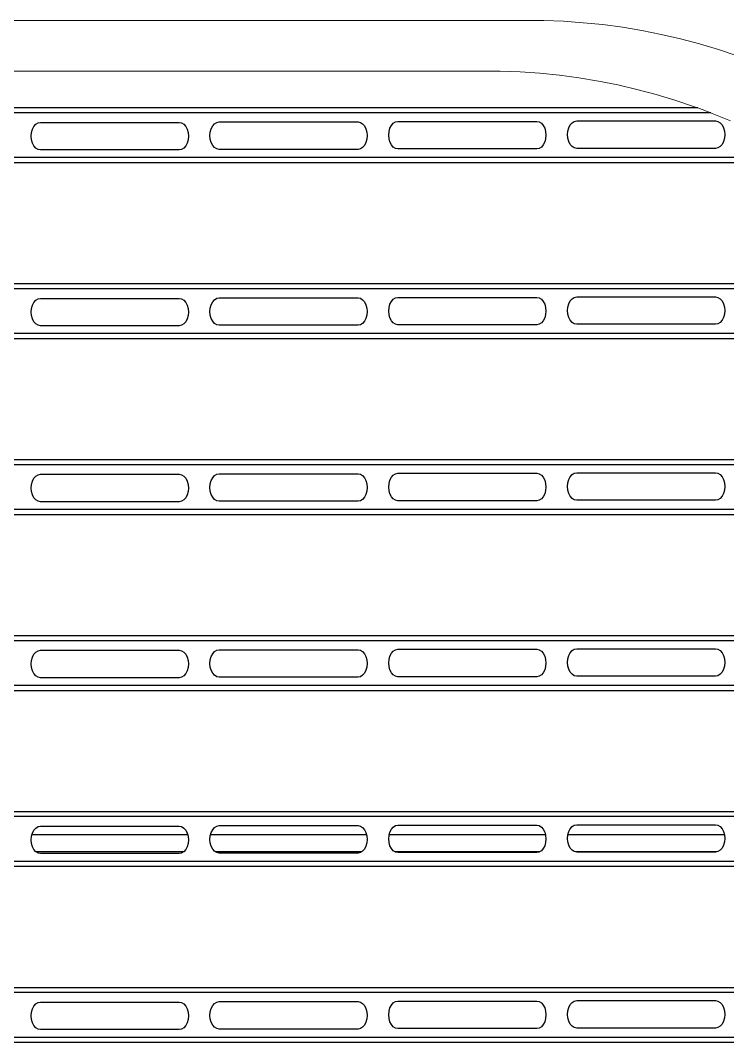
# Model space of a CAD drawing. Header units: inches. Extents: x 236662 to 497023, y -248575 to 81795.
# Drawn here: x 286641.3 to 286867, y -238149.4 to -237822.9 of the extents above; entities that cross this region are included whole.
import ezdxf

# ---------------------------------------------------------------- set-up
doc = ezdxf.new("R2010")
doc.units = ezdxf.units.IN
doc.header["$LTSCALE"] = 10
doc.header["$MEASUREMENT"] = 0
doc.layers.add('04. HP_CUA', color=153, linetype='Continuous')
doc.layers.add('06. HP_THAY 1', color=134, linetype='Continuous', lineweight=15)

msp = doc.modelspace()

# ---------------------------------------------------------------- linework, layer by layer
at = {"layer": '04. HP_CUA'}
for p, q in [((286857.49, -237850.88), (286452.06, -237850.88)), ((286861.67, -237852.43), (284637, -237852.43)), ((286644.79, -237858.73), (286645.08, -237857.67)), ((286645.08, -237857.67), (286645.55, -237856.77)), ((286645.55, -237856.77), (286646.15, -237856.07)), ((286646.15, -237856.07), (286646.86, -237855.63)), ((286646.86, -237855.63), (286647.62, -237855.48)), ((286647.62, -237855.48), (286691.96, -237855.48)), ((286691.96, -237855.48), (286692.72, -237855.63)), ((286692.72, -237855.63), (286693.43, -237856.07)), ((286693.43, -237856.07), (286694.03, -237856.77)), ((286694.03, -237856.77), (286694.5, -237857.67)), ((286694.5, -237857.67), (286694.79, -237858.73)), ((286701.87, -237858.57), (286702.16, -237857.52)), ((286702.16, -237857.52), (286702.63, -237856.61)), ((286702.63, -237856.61), (286703.23, -237855.91)), ((286703.23, -237855.91), (286703.94, -237855.47)), ((286703.94, -237855.47), (286704.7, -237855.32)), ((286704.7, -237855.32), (286749.04, -237855.32)), ((286749.04, -237855.32), (286749.8, -237855.47)), ((286749.8, -237855.47), (286750.5, -237855.91)), ((286750.5, -237855.91), (286751.11, -237856.61)), ((286751.11, -237856.61), (286751.58, -237857.52)), ((286751.58, -237857.52), (286751.87, -237858.57)), ((286758.94, -237858.41), (286759.24, -237857.36)), ((286759.24, -237857.36), (286759.7, -237856.45)), ((286759.7, -237856.45), (286760.31, -237855.75)), ((286760.31, -237855.75), (286761.02, -237855.31)), ((286761.02, -237855.31), (286761.78, -237855.16)), ((286761.78, -237855.16), (286806.12, -237855.16)), ((286806.12, -237855.16), (286806.88, -237855.31)), ((286806.88, -237855.31), (286807.58, -237855.75)), ((286807.58, -237855.75), (286808.19, -237856.45)), ((286808.19, -237856.45), (286808.66, -237857.36)), ((286808.66, -237857.36), (286808.95, -237858.41)), ((286816.02, -237858.25), (286816.32, -237857.2)), ((286816.32, -237857.2), (286816.78, -237856.29)), ((286816.78, -237856.29), (286817.39, -237855.59)), ((286817.39, -237855.59), (286818.1, -237855.16)), ((286818.1, -237855.16), (286818.86, -237855.01)), ((286818.86, -237855.01), (286863.19, -237855.01)), ((286863.19, -237855.01), (286863.95, -237855.16)), ((286863.95, -237855.16), (286864.66, -237855.59)), ((286864.66, -237855.59), (286865.27, -237856.29)), ((286865.27, -237856.29), (286865.74, -237857.2)), ((286865.74, -237857.2), (286866.03, -237858.25)), ((286644.69, -237859.87), (286644.79, -237858.73)), ((286644.79, -237861), (286644.69, -237859.87)), ((286645.08, -237862.06), (286644.79, -237861)), ((286694.79, -237861), (286694.5, -237862.06)), ((286694.79, -237858.73), (286694.89, -237859.87)), ((286694.89, -237859.87), (286694.79, -237861)), ((286701.77, -237859.71), (286701.87, -237858.57)), ((286701.87, -237860.84), (286701.77, -237859.71)), ((286702.16, -237861.9), (286701.87, -237860.84)), ((286751.87, -237860.84), (286751.58, -237861.9)), ((286751.87, -237858.57), (286751.97, -237859.71)), ((286751.97, -237859.71), (286751.87, -237860.84)), ((286758.84, -237859.55), (286758.94, -237858.41)), ((286758.94, -237860.68), (286758.84, -237859.55)), ((286759.24, -237861.74), (286758.94, -237860.68)), ((286808.95, -237860.68), (286808.66, -237861.74)), ((286808.95, -237858.41), (286809.05, -237859.55)), ((286809.05, -237859.55), (286808.95, -237860.68)), ((286815.92, -237859.39), (286816.02, -237858.25)), ((286816.02, -237860.52), (286815.92, -237859.39)), ((286816.32, -237861.58), (286816.02, -237860.52)), ((286866.03, -237860.52), (286865.74, -237861.58)), ((286866.03, -237858.25), (286866.13, -237859.39)), ((286866.13, -237859.39), (286866.03, -237860.52)), ((286645.55, -237862.96), (286645.08, -237862.06)), ((286646.15, -237863.66), (286645.55, -237862.96)), ((286646.86, -237864.1), (286646.15, -237863.66)), ((286647.62, -237864.25), (286646.86, -237864.1)), ((286691.96, -237864.25), (286647.62, -237864.25)), ((286692.72, -237864.1), (286691.96, -237864.25)), ((286693.43, -237863.66), (286692.72, -237864.1)), ((286694.03, -237862.96), (286693.43, -237863.66)), ((286694.5, -237862.06), (286694.03, -237862.96)), ((286702.63, -237862.81), (286702.16, -237861.9)), ((286703.23, -237863.5), (286702.63, -237862.81)), ((286703.94, -237863.94), (286703.23, -237863.5)), ((286704.7, -237864.09), (286703.94, -237863.94)), ((286749.04, -237864.09), (286704.7, -237864.09)), ((286749.8, -237863.94), (286749.04, -237864.09)), ((286750.5, -237863.5), (286749.8, -237863.94)), ((286751.11, -237862.81), (286750.5, -237863.5)), ((286751.58, -237861.9), (286751.11, -237862.81)), ((286759.7, -237862.65), (286759.24, -237861.74)), ((286760.31, -237863.34), (286759.7, -237862.65)), ((286761.02, -237863.78), (286760.31, -237863.34)), ((286761.78, -237863.93), (286761.02, -237863.78)), ((286806.12, -237863.93), (286761.78, -237863.93)), ((286806.88, -237863.78), (286806.12, -237863.93)), ((286807.58, -237863.34), (286806.88, -237863.78)), ((286808.19, -237862.65), (286807.58, -237863.34)), ((286808.66, -237861.74), (286808.19, -237862.65)), ((286816.78, -237862.49), (286816.32, -237861.58)), ((286817.39, -237863.18), (286816.78, -237862.49)), ((286818.1, -237863.62), (286817.39, -237863.18)), ((286818.86, -237863.77), (286818.1, -237863.62)), ((286863.19, -237863.77), (286818.86, -237863.77)), ((286863.95, -237863.62), (286863.19, -237863.77)), ((286864.66, -237863.18), (286863.95, -237863.62)), ((286865.27, -237862.49), (286864.66, -237863.18)), ((286865.74, -237861.58), (286865.27, -237862.49)), ((286891.12, -237866.74), (286452.06, -237866.74)), ((286893.81, -237868.38), (286452.06, -237868.4)), ((286940.84, -237908.62), (284557.83, -237908.62)), ((286939.52, -237907.07), (286452.06, -237907.07)), ((286645.08, -237913.86), (286645.55, -237912.96)), ((286645.55, -237912.96), (286646.15, -237912.26)), ((286646.15, -237912.26), (286646.86, -237911.82)), ((286646.86, -237911.82), (286647.62, -237911.67)), ((286647.62, -237911.67), (286691.96, -237911.67)), ((286691.96, -237911.67), (286692.72, -237911.82)), ((286692.72, -237911.82), (286693.43, -237912.26)), ((286693.43, -237912.26), (286694.03, -237912.96)), ((286694.03, -237912.96), (286694.5, -237913.86)), ((286702.16, -237913.71), (286702.63, -237912.8)), ((286702.63, -237912.8), (286703.23, -237912.1)), ((286703.23, -237912.1), (286703.94, -237911.66)), ((286703.94, -237911.66), (286704.7, -237911.51)), ((286704.7, -237911.51), (286749.04, -237911.51)), ((286749.04, -237911.51), (286749.8, -237911.66)), ((286749.8, -237911.66), (286750.5, -237912.1)), ((286750.5, -237912.1), (286751.11, -237912.8)), ((286751.11, -237912.8), (286751.58, -237913.71)), ((286758.94, -237914.6), (286759.24, -237913.55)), ((286759.24, -237913.55), (286759.7, -237912.64)), ((286759.7, -237912.64), (286760.31, -237911.94)), ((286760.31, -237911.94), (286761.02, -237911.5)), ((286761.02, -237911.5), (286761.78, -237911.35)), ((286761.78, -237911.35), (286806.12, -237911.35)), ((286806.12, -237911.35), (286806.88, -237911.5)), ((286806.88, -237911.5), (286807.58, -237911.94)), ((286807.58, -237911.94), (286808.19, -237912.64)), ((286808.19, -237912.64), (286808.66, -237913.55)), ((286808.66, -237913.55), (286808.95, -237914.6)), ((286816.02, -237914.44), (286816.32, -237913.39)), ((286816.32, -237913.39), (286816.78, -237912.48)), ((286816.78, -237912.48), (286817.39, -237911.78)), ((286817.39, -237911.78), (286818.1, -237911.35)), ((286818.1, -237911.35), (286818.86, -237911.2)), ((286818.86, -237911.2), (286863.19, -237911.2)), ((286863.19, -237911.2), (286863.95, -237911.35)), ((286863.95, -237911.35), (286864.66, -237911.78)), ((286864.66, -237911.78), (286865.27, -237912.48)), ((286865.27, -237912.48), (286865.74, -237913.39)), ((286865.74, -237913.39), (286866.03, -237914.44)), ((286644.69, -237916.06), (286644.79, -237914.92)), ((286644.79, -237917.19), (286644.69, -237916.06)), ((286644.79, -237914.92), (286645.08, -237913.86)), ((286694.5, -237913.86), (286694.79, -237914.92)), ((286694.79, -237914.92), (286694.89, -237916.06)), ((286694.89, -237916.06), (286694.79, -237917.19)), ((286701.77, -237915.9), (286701.87, -237914.76)), ((286701.87, -237917.03), (286701.77, -237915.9)), ((286701.87, -237914.76), (286702.16, -237913.71)), ((286751.58, -237913.71), (286751.87, -237914.76)), ((286751.87, -237914.76), (286751.97, -237915.9)), ((286751.97, -237915.9), (286751.87, -237917.03)), ((286758.84, -237915.74), (286758.94, -237914.6)), ((286758.94, -237916.87), (286758.84, -237915.74)), ((286808.95, -237914.6), (286809.05, -237915.74)), ((286809.05, -237915.74), (286808.95, -237916.87)), ((286815.92, -237915.58), (286816.02, -237914.44)), ((286816.02, -237916.71), (286815.92, -237915.58)), ((286816.32, -237917.77), (286816.02, -237916.71)), ((286866.03, -237916.71), (286865.74, -237917.77)), ((286866.03, -237914.44), (286866.13, -237915.58)), ((286866.13, -237915.58), (286866.03, -237916.71)), ((286645.08, -237918.25), (286644.79, -237917.19)), ((286645.55, -237919.15), (286645.08, -237918.25)), ((286646.15, -237919.85), (286645.55, -237919.15)), ((286646.86, -237920.29), (286646.15, -237919.85)), ((286693.43, -237919.85), (286692.72, -237920.29)), ((286694.03, -237919.15), (286693.43, -237919.85)), ((286694.5, -237918.25), (286694.03, -237919.15)), ((286694.79, -237917.19), (286694.5, -237918.25)), ((286702.16, -237918.09), (286701.87, -237917.03)), ((286702.63, -237919), (286702.16, -237918.09)), ((286703.23, -237919.69), (286702.63, -237919)), ((286703.94, -237920.13), (286703.23, -237919.69)), ((286750.5, -237919.69), (286749.8, -237920.13)), ((286751.11, -237919), (286750.5, -237919.69)), ((286751.58, -237918.09), (286751.11, -237919)), ((286751.87, -237917.03), (286751.58, -237918.09)), ((286759.24, -237917.93), (286758.94, -237916.87)), ((286759.7, -237918.84), (286759.24, -237917.93)), ((286760.31, -237919.53), (286759.7, -237918.84)), ((286761.02, -237919.97), (286760.31, -237919.53)), ((286761.78, -237920.12), (286761.02, -237919.97)), ((286806.88, -237919.97), (286806.12, -237920.12)), ((286807.58, -237919.53), (286806.88, -237919.97)), ((286808.19, -237918.84), (286807.58, -237919.53)), ((286808.66, -237917.93), (286808.19, -237918.84)), ((286808.95, -237916.87), (286808.66, -237917.93)), ((286816.78, -237918.68), (286816.32, -237917.77)), ((286817.39, -237919.37), (286816.78, -237918.68)), ((286818.1, -237919.81), (286817.39, -237919.37)), ((286818.86, -237919.96), (286818.1, -237919.81)), ((286863.19, -237919.96), (286818.86, -237919.96)), ((286863.95, -237919.81), (286863.19, -237919.96)), ((286864.66, -237919.37), (286863.95, -237919.81)), ((286865.27, -237918.68), (286864.66, -237919.37)), ((286865.74, -237917.77), (286865.27, -237918.68)), ((286951.95, -237922.93), (286452.06, -237922.93)), ((286647.62, -237920.44), (286646.86, -237920.29)), ((286691.96, -237920.44), (286647.62, -237920.44)), ((286692.72, -237920.29), (286691.96, -237920.44)), ((286704.7, -237920.28), (286703.94, -237920.13)), ((286749.04, -237920.28), (286704.7, -237920.28)), ((286749.8, -237920.13), (286749.04, -237920.28)), ((286806.12, -237920.12), (286761.78, -237920.12)), ((286953.1, -237924.57), (286452.06, -237924.59)), ((286953.11, -237924.59), (286452.06, -237924.59)), ((286974.53, -237964.81), (284524.14, -237964.81)), ((286973.89, -237963.26), (286452.06, -237963.26)), ((286645.55, -237969.15), (286646.15, -237968.45)), ((286646.15, -237968.45), (286646.86, -237968.01)), ((286646.86, -237968.01), (286647.62, -237967.86)), ((286647.62, -237967.86), (286691.96, -237967.86)), ((286691.96, -237967.86), (286692.72, -237968.01)), ((286692.72, -237968.01), (286693.43, -237968.45)), ((286693.43, -237968.45), (286694.03, -237969.15)), ((286702.16, -237969.9), (286702.63, -237968.99)), ((286702.63, -237968.99), (286703.23, -237968.29)), ((286703.23, -237968.29), (286703.94, -237967.85)), ((286703.94, -237967.85), (286704.7, -237967.7)), ((286704.7, -237967.7), (286749.04, -237967.7)), ((286749.04, -237967.7), (286749.8, -237967.85)), ((286749.8, -237967.85), (286750.5, -237968.29)), ((286750.5, -237968.29), (286751.11, -237968.99)), ((286751.11, -237968.99), (286751.58, -237969.9)), ((286759.24, -237969.74), (286759.7, -237968.83)), ((286759.7, -237968.83), (286760.31, -237968.13)), ((286760.31, -237968.13), (286761.02, -237967.69)), ((286761.02, -237967.69), (286761.78, -237967.54)), ((286761.78, -237967.54), (286806.12, -237967.54)), ((286806.12, -237967.54), (286806.88, -237967.69)), ((286806.88, -237967.69), (286807.58, -237968.13)), ((286807.58, -237968.13), (286808.19, -237968.83)), ((286808.19, -237968.83), (286808.66, -237969.74)), ((286816.32, -237969.58), (286816.78, -237968.67)), ((286816.78, -237968.67), (286817.39, -237967.97)), ((286817.39, -237967.97), (286818.1, -237967.54)), ((286818.1, -237967.54), (286818.86, -237967.39)), ((286818.86, -237967.39), (286863.19, -237967.39)), ((286863.19, -237967.39), (286863.95, -237967.54)), ((286863.95, -237967.54), (286864.66, -237967.97)), ((286864.66, -237967.97), (286865.27, -237968.67)), ((286865.27, -237968.67), (286865.74, -237969.58)), ((286644.69, -237972.25), (286644.79, -237971.11)), ((286644.79, -237973.38), (286644.69, -237972.25)), ((286644.79, -237971.11), (286645.08, -237970.05)), ((286645.08, -237970.05), (286645.55, -237969.15)), ((286694.03, -237969.15), (286694.5, -237970.05)), ((286694.5, -237970.05), (286694.79, -237971.11)), ((286694.79, -237971.11), (286694.89, -237972.25)), ((286694.89, -237972.25), (286694.79, -237973.38)), ((286701.77, -237972.09), (286701.87, -237970.95)), ((286701.87, -237973.22), (286701.77, -237972.09)), ((286701.87, -237970.95), (286702.16, -237969.9)), ((286751.58, -237969.9), (286751.87, -237970.95)), ((286751.87, -237970.95), (286751.97, -237972.09)), ((286751.97, -237972.09), (286751.87, -237973.22)), ((286758.84, -237971.93), (286758.94, -237970.79)), ((286758.94, -237973.06), (286758.84, -237971.93)), ((286758.94, -237970.79), (286759.24, -237969.74)), ((286808.66, -237969.74), (286808.95, -237970.79)), ((286808.95, -237970.79), (286809.05, -237971.93)), ((286809.05, -237971.93), (286808.95, -237973.06)), ((286815.92, -237971.77), (286816.02, -237970.63)), ((286816.02, -237972.9), (286815.92, -237971.77)), ((286816.02, -237970.63), (286816.32, -237969.58)), ((286865.74, -237969.58), (286866.03, -237970.63)), ((286866.03, -237970.63), (286866.13, -237971.77)), ((286866.13, -237971.77), (286866.03, -237972.9)), ((286645.08, -237974.44), (286644.79, -237973.38)), ((286645.55, -237975.34), (286645.08, -237974.44)), ((286646.15, -237976.04), (286645.55, -237975.34)), ((286694.03, -237975.34), (286693.43, -237976.04)), ((286694.5, -237974.44), (286694.03, -237975.34)), ((286694.79, -237973.38), (286694.5, -237974.44)), ((286702.16, -237974.28), (286701.87, -237973.22)), ((286702.63, -237975.19), (286702.16, -237974.28)), ((286703.23, -237975.88), (286702.63, -237975.19)), ((286751.11, -237975.19), (286750.5, -237975.88)), ((286751.58, -237974.28), (286751.11, -237975.19)), ((286751.87, -237973.22), (286751.58, -237974.28)), ((286759.24, -237974.12), (286758.94, -237973.06)), ((286759.7, -237975.03), (286759.24, -237974.12)), ((286760.31, -237975.72), (286759.7, -237975.03)), ((286808.19, -237975.03), (286807.58, -237975.72)), ((286808.66, -237974.12), (286808.19, -237975.03)), ((286808.95, -237973.06), (286808.66, -237974.12)), ((286816.32, -237973.96), (286816.02, -237972.9)), ((286816.78, -237974.87), (286816.32, -237973.96)), ((286817.39, -237975.56), (286816.78, -237974.87)), ((286818.1, -237976), (286817.39, -237975.56)), ((286864.66, -237975.56), (286863.95, -237976)), ((286865.27, -237974.87), (286864.66, -237975.56)), ((286865.74, -237973.96), (286865.27, -237974.87)), ((286866.03, -237972.9), (286865.74, -237973.96)), ((286646.86, -237976.48), (286646.15, -237976.04)), ((286647.62, -237976.63), (286646.86, -237976.48)), ((286691.96, -237976.63), (286647.62, -237976.63)), ((286692.72, -237976.48), (286691.96, -237976.63)), ((286693.43, -237976.04), (286692.72, -237976.48)), ((286703.94, -237976.32), (286703.23, -237975.88)), ((286704.7, -237976.47), (286703.94, -237976.32)), ((286749.04, -237976.47), (286704.7, -237976.47)), ((286749.8, -237976.32), (286749.04, -237976.47)), ((286750.5, -237975.88), (286749.8, -237976.32)), ((286761.02, -237976.16), (286760.31, -237975.72)), ((286761.78, -237976.31), (286761.02, -237976.16)), ((286806.12, -237976.31), (286761.78, -237976.31)), ((286806.88, -237976.16), (286806.12, -237976.31)), ((286807.58, -237975.72), (286806.88, -237976.16)), ((286818.86, -237976.15), (286818.1, -237976)), ((286863.19, -237976.15), (286818.86, -237976.15)), ((286863.95, -237976), (286863.19, -237976.15)), ((286979.49, -237979.12), (286452.06, -237979.12)), ((286979.99, -237980.78), (286452.06, -237980.78)), ((286987.52, -238021), (284511.15, -238021)), ((286987.39, -238019.45), (286452.06, -238019.45)), ((286646.15, -238024.64), (286646.86, -238024.2)), ((286646.86, -238024.2), (286647.62, -238024.05)), ((286647.62, -238024.05), (286691.96, -238024.05)), ((286691.96, -238024.05), (286692.72, -238024.2)), ((286692.72, -238024.2), (286693.43, -238024.64)), ((286702.63, -238025.18), (286703.23, -238024.48)), ((286703.23, -238024.48), (286703.94, -238024.04)), ((286703.94, -238024.04), (286704.7, -238023.89)), ((286704.7, -238023.89), (286749.04, -238023.89)), ((286749.04, -238023.89), (286749.8, -238024.04)), ((286749.8, -238024.04), (286750.5, -238024.48)), ((286750.5, -238024.48), (286751.11, -238025.18)), ((286759.7, -238025.02), (286760.31, -238024.32)), ((286760.31, -238024.32), (286761.02, -238023.88)), ((286761.02, -238023.88), (286761.78, -238023.73)), ((286761.78, -238023.73), (286806.12, -238023.73)), ((286806.12, -238023.73), (286806.88, -238023.88)), ((286806.88, -238023.88), (286807.58, -238024.32)), ((286807.58, -238024.32), (286808.19, -238025.02)), ((286816.78, -238024.86), (286817.39, -238024.16)), ((286817.39, -238024.16), (286818.1, -238023.73)), ((286818.1, -238023.73), (286818.86, -238023.58)), ((286818.86, -238023.58), (286863.19, -238023.58)), ((286863.19, -238023.58), (286863.95, -238023.73)), ((286863.95, -238023.73), (286864.66, -238024.16)), ((286864.66, -238024.16), (286865.27, -238024.86)), ((286644.69, -238028.44), (286644.79, -238027.3)), ((286644.79, -238027.3), (286645.08, -238026.24)), ((286645.08, -238026.24), (286645.55, -238025.34)), ((286645.55, -238025.34), (286646.15, -238024.64)), ((286693.43, -238024.64), (286694.03, -238025.34)), ((286694.03, -238025.34), (286694.5, -238026.24)), ((286694.5, -238026.24), (286694.79, -238027.3)), ((286694.79, -238027.3), (286694.89, -238028.44)), ((286701.77, -238028.28), (286701.87, -238027.14)), ((286701.87, -238027.14), (286702.16, -238026.09)), ((286702.16, -238026.09), (286702.63, -238025.18)), ((286751.11, -238025.18), (286751.58, -238026.09)), ((286751.58, -238026.09), (286751.87, -238027.14)), ((286751.87, -238027.14), (286751.97, -238028.28)), ((286758.84, -238028.12), (286758.94, -238026.98)), ((286758.94, -238026.98), (286759.24, -238025.93)), ((286759.24, -238025.93), (286759.7, -238025.02)), ((286808.19, -238025.02), (286808.66, -238025.93)), ((286808.66, -238025.93), (286808.95, -238026.98)), ((286808.95, -238026.98), (286809.05, -238028.12)), ((286815.92, -238027.96), (286816.02, -238026.82)), ((286816.02, -238026.82), (286816.32, -238025.77)), ((286816.32, -238025.77), (286816.78, -238024.86)), ((286865.27, -238024.86), (286865.74, -238025.77)), ((286865.74, -238025.77), (286866.03, -238026.82)), ((286866.03, -238026.82), (286866.13, -238027.96)), ((286644.79, -238029.57), (286644.69, -238028.44)), ((286645.08, -238030.63), (286644.79, -238029.57)), ((286645.55, -238031.53), (286645.08, -238030.63)), ((286694.5, -238030.63), (286694.03, -238031.53)), ((286694.79, -238029.57), (286694.5, -238030.63)), ((286694.89, -238028.44), (286694.79, -238029.57)), ((286701.87, -238029.41), (286701.77, -238028.28)), ((286702.16, -238030.47), (286701.87, -238029.41)), ((286702.63, -238031.38), (286702.16, -238030.47)), ((286751.58, -238030.47), (286751.11, -238031.38)), ((286751.87, -238029.41), (286751.58, -238030.47)), ((286751.97, -238028.28), (286751.87, -238029.41)), ((286758.94, -238029.25), (286758.84, -238028.12)), ((286759.24, -238030.31), (286758.94, -238029.25)), ((286759.7, -238031.22), (286759.24, -238030.31)), ((286808.66, -238030.31), (286808.19, -238031.22)), ((286808.95, -238029.25), (286808.66, -238030.31)), ((286809.05, -238028.12), (286808.95, -238029.25)), ((286816.02, -238029.09), (286815.92, -238027.96)), ((286816.32, -238030.15), (286816.02, -238029.09)), ((286816.78, -238031.06), (286816.32, -238030.15)), ((286817.39, -238031.75), (286816.78, -238031.06)), ((286865.27, -238031.06), (286864.66, -238031.75)), ((286865.74, -238030.15), (286865.27, -238031.06)), ((286866.03, -238029.09), (286865.74, -238030.15)), ((286866.13, -238027.96), (286866.03, -238029.09)), ((286646.15, -238032.23), (286645.55, -238031.53)), ((286646.86, -238032.67), (286646.15, -238032.23)), ((286647.62, -238032.82), (286646.86, -238032.67)), ((286691.96, -238032.82), (286647.62, -238032.82)), ((286692.72, -238032.67), (286691.96, -238032.82)), ((286693.43, -238032.23), (286692.72, -238032.67)), ((286694.03, -238031.53), (286693.43, -238032.23)), ((286703.23, -238032.07), (286702.63, -238031.38)), ((286703.94, -238032.51), (286703.23, -238032.07)), ((286704.7, -238032.66), (286703.94, -238032.51)), ((286749.04, -238032.66), (286704.7, -238032.66)), ((286749.8, -238032.51), (286749.04, -238032.66)), ((286750.5, -238032.07), (286749.8, -238032.51)), ((286751.11, -238031.38), (286750.5, -238032.07)), ((286760.31, -238031.91), (286759.7, -238031.22)), ((286761.02, -238032.35), (286760.31, -238031.91)), ((286761.78, -238032.5), (286761.02, -238032.35)), ((286806.12, -238032.5), (286761.78, -238032.5)), ((286806.88, -238032.35), (286806.12, -238032.5)), ((286807.58, -238031.91), (286806.88, -238032.35)), ((286808.19, -238031.22), (286807.58, -238031.91)), ((286818.1, -238032.19), (286817.39, -238031.75)), ((286818.86, -238032.34), (286818.1, -238032.19)), ((286863.19, -238032.34), (286818.86, -238032.34)), ((286863.95, -238032.19), (286863.19, -238032.34)), ((286864.66, -238031.75), (286863.95, -238032.19)), ((286984.88, -238035.31), (284519.24, -238035.31)), ((286983.46, -238036.97), (284520.65, -238036.97)), ((286950.44, -238075.64), (284553.67, -238075.64)), ((286988.17, -238077.19), (284510.5, -238077.19)), ((286761.02, -238080.07), (286761.78, -238079.92)), ((286761.78, -238079.92), (286806.12, -238079.92)), ((286806.12, -238079.92), (286806.88, -238080.07)), ((286817.39, -238080.35), (286818.1, -238079.92)), ((286818.1, -238079.92), (286818.86, -238079.77)), ((286818.86, -238079.77), (286863.19, -238079.77)), ((286863.19, -238079.77), (286863.95, -238079.92)), ((286863.95, -238079.92), (286864.66, -238080.35)), ((286644.79, -238083.49), (286644.92, -238083)), ((286644.92, -238083), (286645.08, -238082.43)), ((286694.66, -238083), (286644.92, -238083)), ((286645.08, -238082.43), (286645.55, -238081.53)), ((286645.55, -238081.53), (286646.15, -238080.83)), ((286646.15, -238080.83), (286646.86, -238080.39)), ((286646.86, -238080.39), (286647.62, -238080.24)), ((286647.62, -238080.24), (286691.96, -238080.24)), ((286691.96, -238080.24), (286692.72, -238080.39)), ((286692.72, -238080.39), (286693.43, -238080.83)), ((286693.43, -238080.83), (286694.03, -238081.53)), ((286694.03, -238081.53), (286694.5, -238082.43)), ((286694.5, -238082.43), (286694.66, -238083)), ((286694.66, -238083), (286694.79, -238083.49)), ((286701.87, -238083.33), (286701.96, -238083)), ((286701.96, -238083), (286702.16, -238082.28)), ((286751.78, -238083), (286701.96, -238083)), ((286702.16, -238082.28), (286702.63, -238081.37)), ((286702.63, -238081.37), (286703.23, -238080.67)), ((286703.23, -238080.67), (286703.94, -238080.23)), ((286703.94, -238080.23), (286704.7, -238080.08)), ((286704.7, -238080.08), (286749.04, -238080.08)), ((286749.04, -238080.08), (286749.8, -238080.23)), ((286749.8, -238080.23), (286750.5, -238080.67)), ((286750.5, -238080.67), (286751.11, -238081.37)), ((286751.11, -238081.37), (286751.58, -238082.28)), ((286751.58, -238082.28), (286751.78, -238083)), ((286751.78, -238083), (286751.87, -238083.33)), ((286758.84, -238084.31), (286758.94, -238083.17)), ((286758.94, -238083.17), (286758.99, -238083)), ((286758.99, -238083), (286759.24, -238082.12)), ((286808.9, -238083), (286758.99, -238083)), ((286759.24, -238082.12), (286759.7, -238081.21)), ((286759.7, -238081.21), (286760.31, -238080.51)), ((286760.31, -238080.51), (286761.02, -238080.07)), ((286806.88, -238080.07), (286807.58, -238080.51)), ((286807.58, -238080.51), (286808.19, -238081.21)), ((286808.19, -238081.21), (286808.66, -238082.12)), ((286808.66, -238082.12), (286808.9, -238083)), ((286808.9, -238083), (286808.95, -238083.17)), ((286808.95, -238083.17), (286809.05, -238084.31)), ((286815.92, -238084.15), (286816.03, -238083)), ((286816.03, -238083), (286816.32, -238081.96)), ((286866.03, -238083), (286816.03, -238083)), ((286816.32, -238081.96), (286816.78, -238081.05)), ((286816.78, -238081.05), (286817.39, -238080.35)), ((286864.66, -238080.35), (286865.27, -238081.05)), ((286865.27, -238081.05), (286865.74, -238081.96)), ((286865.74, -238081.96), (286866.03, -238083)), ((286866.03, -238083), (286866.13, -238084.15)), ((286644.69, -238084.63), (286644.79, -238083.49)), ((286644.79, -238085.76), (286644.69, -238084.63)), ((286645.08, -238086.82), (286644.79, -238085.76)), ((286694.79, -238085.76), (286694.5, -238086.82)), ((286694.79, -238083.49), (286694.89, -238084.63)), ((286694.89, -238084.63), (286694.79, -238085.76)), ((286701.77, -238084.47), (286701.87, -238083.33)), ((286701.87, -238085.6), (286701.77, -238084.47)), ((286702.16, -238086.66), (286701.87, -238085.6)), ((286751.87, -238085.6), (286751.58, -238086.66)), ((286751.87, -238083.33), (286751.97, -238084.47)), ((286751.97, -238084.47), (286751.87, -238085.6)), ((286758.94, -238085.44), (286758.84, -238084.31)), ((286759.24, -238086.5), (286758.94, -238085.44)), ((286759.7, -238087.41), (286759.24, -238086.5)), ((286808.66, -238086.5), (286808.19, -238087.41)), ((286808.95, -238085.44), (286808.66, -238086.5)), ((286809.05, -238084.31), (286808.95, -238085.44)), ((286816.02, -238085.28), (286815.92, -238084.15)), ((286816.32, -238086.34), (286816.02, -238085.28)), ((286816.78, -238087.25), (286816.32, -238086.34)), ((286865.74, -238086.34), (286865.27, -238087.25)), ((286866.03, -238085.28), (286865.74, -238086.34)), ((286866.13, -238084.15), (286866.03, -238085.28)), ((286645.55, -238087.72), (286645.08, -238086.82)), ((286646.15, -238088.42), (286645.55, -238087.72)), ((286646.22, -238088.46), (286646.15, -238088.42)), ((286693.36, -238088.46), (286646.22, -238088.46)), ((286646.86, -238088.86), (286646.22, -238088.46)), ((286647.62, -238089.01), (286646.86, -238088.86)), ((286691.96, -238089.01), (286647.62, -238089.01)), ((286692.72, -238088.86), (286691.96, -238089.01)), ((286693.36, -238088.46), (286692.72, -238088.86)), ((286693.43, -238088.42), (286693.36, -238088.46)), ((286694.03, -238087.72), (286693.43, -238088.42)), ((286694.5, -238086.82), (286694.03, -238087.72)), ((286702.63, -238087.57), (286702.16, -238086.66)), ((286703.23, -238088.26), (286702.63, -238087.57)), ((286703.56, -238088.46), (286703.23, -238088.26)), ((286750.18, -238088.46), (286703.56, -238088.46)), ((286703.94, -238088.7), (286703.56, -238088.46)), ((286704.7, -238088.85), (286703.94, -238088.7)), ((286749.04, -238088.85), (286704.7, -238088.85)), ((286749.8, -238088.7), (286749.04, -238088.85)), ((286750.18, -238088.46), (286749.8, -238088.7)), ((286750.5, -238088.26), (286750.18, -238088.46)), ((286751.11, -238087.57), (286750.5, -238088.26)), ((286751.58, -238086.66), (286751.11, -238087.57)), ((286760.31, -238088.1), (286759.7, -238087.41)), ((286760.9, -238088.46), (286760.31, -238088.1)), ((286807, -238088.46), (286760.9, -238088.46)), ((286761.02, -238088.54), (286760.9, -238088.46)), ((286761.78, -238088.69), (286761.02, -238088.54)), ((286806.12, -238088.69), (286761.78, -238088.69)), ((286806.88, -238088.54), (286806.12, -238088.69)), ((286807, -238088.46), (286806.88, -238088.54)), ((286807.58, -238088.1), (286807, -238088.46)), ((286808.19, -238087.41), (286807.58, -238088.1)), ((286817.39, -238087.94), (286816.78, -238087.25)), ((286818.1, -238088.38), (286817.39, -238087.94)), ((286818.52, -238088.46), (286818.1, -238088.38)), ((286863.53, -238088.46), (286818.52, -238088.46)), ((286818.86, -238088.53), (286818.52, -238088.46)), ((286863.19, -238088.53), (286818.86, -238088.53)), ((286863.53, -238088.46), (286863.19, -238088.53)), ((286863.95, -238088.38), (286863.53, -238088.46)), ((286864.66, -238087.94), (286863.95, -238088.38)), ((286865.27, -238087.25), (286864.66, -238087.94)), ((286939.83, -238091.5), (286355.33, -238091.5)), ((286936.41, -238093.16), (286358.75, -238093.16)), ((286902.46, -238131.83), (286392.7, -238131.83)), ((286988.17, -238133.38), (284510.5, -238133.38)), ((286644.79, -238139.68), (286645.08, -238138.62)), ((286645.08, -238138.62), (286645.55, -238137.72)), ((286645.55, -238137.72), (286646.15, -238137.02)), ((286646.15, -238137.02), (286646.86, -238136.58)), ((286646.86, -238136.58), (286647.62, -238136.43)), ((286647.62, -238136.43), (286691.96, -238136.43)), ((286691.96, -238136.43), (286692.72, -238136.58)), ((286692.72, -238136.58), (286693.43, -238137.02)), ((286693.43, -238137.02), (286694.03, -238137.72)), ((286694.03, -238137.72), (286694.5, -238138.62)), ((286694.5, -238138.62), (286694.79, -238139.68)), ((286701.87, -238139.52), (286702.16, -238138.47)), ((286702.16, -238138.47), (286702.63, -238137.56)), ((286702.63, -238137.56), (286703.23, -238136.86)), ((286703.23, -238136.86), (286703.94, -238136.42)), ((286703.94, -238136.42), (286704.7, -238136.27)), ((286704.7, -238136.27), (286749.04, -238136.27)), ((286749.04, -238136.27), (286749.8, -238136.42)), ((286749.8, -238136.42), (286750.5, -238136.86)), ((286750.5, -238136.86), (286751.11, -238137.56)), ((286751.11, -238137.56), (286751.58, -238138.47)), ((286751.58, -238138.47), (286751.87, -238139.52)), ((286758.94, -238139.36), (286759.24, -238138.31)), ((286759.24, -238138.31), (286759.7, -238137.4)), ((286759.7, -238137.4), (286760.31, -238136.7)), ((286760.31, -238136.7), (286761.02, -238136.26)), ((286761.02, -238136.26), (286761.78, -238136.11)), ((286761.78, -238136.11), (286806.12, -238136.11)), ((286806.12, -238136.11), (286806.88, -238136.26)), ((286806.88, -238136.26), (286807.58, -238136.7)), ((286807.58, -238136.7), (286808.19, -238137.4)), ((286808.19, -238137.4), (286808.66, -238138.31)), ((286808.66, -238138.31), (286808.95, -238139.36)), ((286816.02, -238139.2), (286816.32, -238138.15)), ((286816.32, -238138.15), (286816.78, -238137.24)), ((286816.78, -238137.24), (286817.39, -238136.54)), ((286817.39, -238136.54), (286818.1, -238136.11)), ((286818.1, -238136.11), (286818.86, -238135.96)), ((286818.86, -238135.96), (286863.19, -238135.96)), ((286863.19, -238135.96), (286863.95, -238136.11)), ((286863.95, -238136.11), (286864.66, -238136.54)), ((286864.66, -238136.54), (286865.27, -238137.24)), ((286865.27, -238137.24), (286865.74, -238138.15)), ((286865.74, -238138.15), (286866.03, -238139.2)), ((286644.69, -238140.82), (286644.79, -238139.68)), ((286644.79, -238141.95), (286644.69, -238140.82)), ((286645.08, -238143.01), (286644.79, -238141.95)), ((286694.79, -238141.95), (286694.5, -238143.01)), ((286694.79, -238139.68), (286694.89, -238140.82)), ((286694.89, -238140.82), (286694.79, -238141.95)), ((286701.77, -238140.66), (286701.87, -238139.52)), ((286701.87, -238141.79), (286701.77, -238140.66)), ((286702.16, -238142.85), (286701.87, -238141.79)), ((286751.87, -238141.79), (286751.58, -238142.85)), ((286751.87, -238139.52), (286751.97, -238140.66)), ((286751.97, -238140.66), (286751.87, -238141.79)), ((286758.84, -238140.5), (286758.94, -238139.36)), ((286758.94, -238141.63), (286758.84, -238140.5)), ((286759.24, -238142.69), (286758.94, -238141.63)), ((286808.95, -238141.63), (286808.66, -238142.69)), ((286808.95, -238139.36), (286809.05, -238140.5)), ((286809.05, -238140.5), (286808.95, -238141.63)), ((286815.92, -238140.34), (286816.02, -238139.2)), ((286816.02, -238141.47), (286815.92, -238140.34)), ((286816.32, -238142.53), (286816.02, -238141.47)), ((286866.03, -238141.47), (286865.74, -238142.53)), ((286866.03, -238139.2), (286866.13, -238140.34)), ((286866.13, -238140.34), (286866.03, -238141.47)), ((286645.55, -238143.91), (286645.08, -238143.01)), ((286646.15, -238144.61), (286645.55, -238143.91)), ((286646.86, -238145.05), (286646.15, -238144.61)), ((286647.62, -238145.2), (286646.86, -238145.05)), ((286691.96, -238145.2), (286647.62, -238145.2)), ((286692.72, -238145.05), (286691.96, -238145.2)), ((286693.43, -238144.61), (286692.72, -238145.05)), ((286694.03, -238143.91), (286693.43, -238144.61)), ((286694.5, -238143.01), (286694.03, -238143.91)), ((286702.63, -238143.76), (286702.16, -238142.85)), ((286703.23, -238144.45), (286702.63, -238143.76)), ((286703.94, -238144.89), (286703.23, -238144.45)), ((286704.7, -238145.04), (286703.94, -238144.89)), ((286749.04, -238145.04), (286704.7, -238145.04)), ((286749.8, -238144.89), (286749.04, -238145.04)), ((286750.5, -238144.45), (286749.8, -238144.89)), ((286751.11, -238143.76), (286750.5, -238144.45)), ((286751.58, -238142.85), (286751.11, -238143.76)), ((286759.7, -238143.6), (286759.24, -238142.69)), ((286760.31, -238144.29), (286759.7, -238143.6)), ((286761.02, -238144.73), (286760.31, -238144.29)), ((286761.78, -238144.88), (286761.02, -238144.73)), ((286806.12, -238144.88), (286761.78, -238144.88)), ((286806.88, -238144.73), (286806.12, -238144.88)), ((286807.58, -238144.29), (286806.88, -238144.73)), ((286808.19, -238143.6), (286807.58, -238144.29)), ((286808.66, -238142.69), (286808.19, -238143.6)), ((286816.78, -238143.44), (286816.32, -238142.53)), ((286817.39, -238144.13), (286816.78, -238143.44)), ((286818.1, -238144.57), (286817.39, -238144.13)), ((286818.86, -238144.72), (286818.1, -238144.57)), ((286863.19, -238144.72), (286818.86, -238144.72)), ((286863.95, -238144.57), (286863.19, -238144.72)), ((286864.66, -238144.13), (286863.95, -238144.57)), ((286865.27, -238143.44), (286864.66, -238144.13)), ((286865.74, -238142.53), (286865.27, -238143.44)), ((286888.92, -238147.69), (286406.24, -238147.69)), ((286887.5, -238149.35), (286407.66, -238149.35))]:
    msp.add_line(p, q, dxfattribs=at)
at = {"layer": '06. HP_THAY 1'}
for p, q in [((286802.06, -237822.92), (284702.06, -237822.92)), ((286808.36, -237822.95), (286802.06, -237822.92)), ((286814.66, -237823.19), (286808.36, -237822.95)), ((286820.94, -237823.63), (286814.66, -237823.19)), ((286827.21, -237824.26), (286820.94, -237823.63)), ((286833.46, -237825.1), (286827.21, -237824.26)), ((286839.67, -237826.13), (286833.46, -237825.1)), ((286845.85, -237827.36), (286839.67, -237826.13)), ((286851.99, -237828.79), (286845.85, -237827.36)), ((286858.08, -237830.41), (286851.99, -237828.79)), ((286864.11, -237832.22), (286858.08, -237830.41)), ((286870.08, -237834.23), (286864.11, -237832.22)), ((286788.17, -237839.09), (284710.5, -237839.09)), ((286788.17, -237839.09), (286794.47, -237839.13)), ((286800.77, -237839.36), (286794.47, -237839.13)), ((286807.05, -237839.8), (286800.77, -237839.36)), ((286813.32, -237840.43), (286807.05, -237839.8)), ((286819.57, -237841.27), (286813.32, -237840.43)), ((286825.78, -237842.3), (286819.57, -237841.27)), ((286831.96, -237843.53), (286825.78, -237842.3)), ((286838.1, -237844.96), (286831.96, -237843.53)), ((286844.19, -237846.58), (286838.1, -237844.96)), ((286850.22, -237848.39), (286844.19, -237846.58)), ((286856.2, -237850.4), (286850.22, -237848.39)), ((286857.49, -237850.88), (286856.2, -237850.4)), ((286861.67, -237852.43), (286857.49, -237850.88)), ((286862.1, -237852.59), (286861.67, -237852.43)), ((286867.94, -237854.97), (286862.1, -237852.59))]:
    msp.add_line(p, q, dxfattribs=at)

doc.saveas('drawing.dxf')
